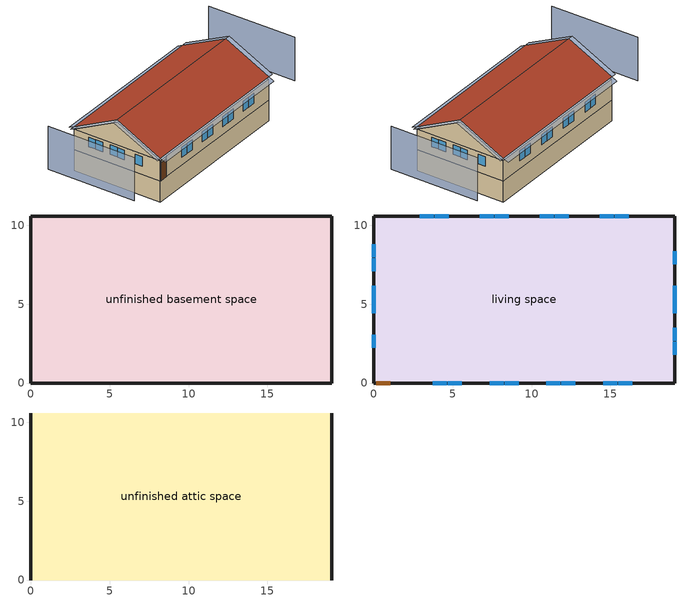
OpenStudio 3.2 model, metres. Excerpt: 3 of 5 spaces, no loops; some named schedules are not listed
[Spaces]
unfinished basement space
 floor foundation (FloorFndGrndUnfinB): 0,0 0,10.6 19.08,10.6 19.08,0 z-2.44
 wall foundation (WallFndGrndUnfinB): 0,10.6 0,0 19.08,0 19.08,10.6 0,10.6 z-2.44:0
living space
 floor to unfinished basement space (FloorUnfinBInsFin Reversed): 0,0 0,10.6 19.08,10.6 19.08,0 z0
 wall outside (WallExtInsFin): 0,10.6 0,0 0.13,0 1.05,0 19.08,0 19.08,10.6 0,10.6 z0:2.44
 window (WindowConstruction): 3.74,0 4.62,0 / 4.68,0 5.57,0 / 7.34,0 8.23,0 / 8.29,0 9.18,0 / 10.95,0 11.83,0 / 11.9,0 12.78,0 / 14.55,0 15.44,0 / 15.5,0 16.39,0 / 16.18,10.6 15.29,10.6 / 15.23,10.6 14.34,10.6 / 12.36,10.6 11.48,10.6 / 11.41,10.6 10.53,10.6 / 8.55,10.6 7.66,10.6 / 7.6,10.6 6.71,10.6 / 4.73,10.6 3.85,10.6 / 3.78,10.6 2.9,10.6 z0.95:2.13; 0,8.81 0,7.98 / 0,7.92 0,7.08 / 0,6.16 0,5.33 / 0,5.27 0,4.43 / 0,3.07 0,2.23 / 19.08,1.78 19.08,2.62 / 19.08,2.68 19.08,3.52 / 19.08,4.43 19.08,5.27 / 19.08,5.33 19.08,6.16 / 19.08,7.53 19.08,8.37 z1.02:2.13
 door (Door): 0.15,0 1.02,0 z0:2.13
unfinished attic space
 floor to living space (FloorFinInsUnfinAttic): 0,10.6 19.08,10.6 19.08,0 0,0 z2.44
 wall outside (WallExtUninsUnfin): 0,5.3,5.09 0,10.6,2.44 0,0,2.44; 19.08,5.3,5.09 19.08,0,2.44 19.08,10.6,2.44
 roof outside (RoofUnfinInsExt): 19.08,5.3,5.39 0,5.3,5.39 0,0,2.74 19.08,0,2.74; 0,5.3,5.39 19.08,5.3,5.39 19.08,10.6,2.74 0,10.6,2.74
shading: -4.57,10.6 -4.57,0 / 23.65,0 23.65,10.6 z0:5.09; 19.08,7.53 19.08,8.37 / 19.08,4.43 19.08,5.27 / 19.08,2.68 19.08,3.52 / 0,3.07 0,2.23 / 0,5.27 0,4.43 / 0,6.16 0,5.33 / 0,8.81 0,7.98 / 19.08,5.33 19.08,6.16 / 19.08,1.78 19.08,2.62 / 0,7.92 0,7.08 z1.02:2.13; 3.78,10.6 2.9,10.6 / 8.29,0 9.18,0 / 4.68,0 5.57,0 / 7.34,0 8.23,0 / 10.95,0 11.83,0 / 11.9,0 12.78,0 / 3.74,0 4.62,0 / 4.73,10.6 3.85,10.6 / 14.55,0 15.44,0 / 15.5,0 16.39,0 / 15.23,10.6 14.34,10.6 / 16.18,10.6 15.29,10.6 / 11.41,10.6 10.53,10.6 / 12.36,10.6 11.48,10.6 / 8.55,10.6 7.66,10.6 / 7.6,10.6 6.71,10.6 z0.95:2.13; 19.69,0,2.74 19.69,5.3,5.39 19.08,5.3,5.39 19.08,0,2.74; -0.61,5.3,5.39 -0.61,0,2.74 0,0,2.74 0,5.3,5.39; 0,-0.61,2.44 19.08,-0.61,2.44 19.08,0,2.74 0,0,2.74; -0.61,10.6,2.74 -0.61,5.3,5.39 0,5.3,5.39 0,10.6,2.74; 19.69,5.3,5.39 19.69,10.6,2.74 19.08,10.6,2.74 19.08,5.3,5.39; 19.08,11.21,2.44 0,11.21,2.44 0,10.6,2.74 19.08,10.6,2.74
[Building]
Building 1: North Axis {deg}=135; Standards Number of Stories=1; Standards Number of Above Ground Stories=1; Standards Building Type=singlefamilydetached; Standards Number of Living Units=1
[Site]
Burlington International Ap_VT_USA: Latitude {deg}=44.47; Longitude {deg}=-73.15; Time Zone {hr}=-5; Elevation {m}=101; Terrain=Suburbs
[ClimateZones]
Climate Zone Institution Name 1=Building America; Climate Zone Document Year 1=0; Climate Zone Value 1=Cold
[Site:WaterMainsTemperature]
Calculation Method=Correlation; Annual Average Outdoor Air Temperature {C}=7.86614; Maximum Difference In Monthly Average Outdoor Air Temperatures {deltaC}=28.2745
[Site:GroundTemperature:Deep]
7.86614, 7.86614, 7.86614, 7.86614, 7.86614, 7.86614, 7.86614, 7.86614, 7.86614, 7.86614, 7.86614, 7.86614
[Material] Roughness=Rough
Name | Thickness {m} | Conductivity {W/m-K} | Density {kg/m3} | Specific Heat {J/kg-K} | Thermal Absorptance | Solar Absorptance | Visible Absorptance
Drywall 0.5 in. | 0.0127 | 0.160291 | 801 | 837.4 | 0.9 | 0.5 | 0.1
FloorUATrussandIns | 0.0889 | 0.0589139 | 50.7834 | 1165.1 | 0.9 | 0.5 | 0.9
FloorUAAdditionalCeilingIns | 0.099314 | 0.0562575 | 16.02 | 1046.75
Asphalt Shingles, Medium | 0.009525 | 0.162714 | 1121.4 | 1465.45 | 0.91 | 0.85 | 0.85
RoofSheathing | 0.01905 | 0.115458 | 512.64 | 1214.23 | 0.82 | 0.3 | 0.3
RoofUARoofIns | 0.18415 | 8.02397 | 37.0049 | 1207.88 | 0.91 | 0.85 | 0.91
Vinyl, Light | 0.009525 | 0.089435 | 177.822 | 1046.75 | 0.9 | 0.3 | 0.3
WallSheathing | 0.0127 | 0.115458 | 512.64 | 1214.23 | 0.82 | 0.3 | 0.3
WallStudAndCavity | 0.0889 | 0.0744829 | 162.403 | 1178.92 | 0.9 | 0.3 | 0.9
WallStudAndCavity 1 | 0.0889 | 0.393744 | 83.0341 | 1211.67 | 0.9 | 0.3 | 0.9
WallStudAndCavity 2 | 0.0889 | 0.397942 | 83.0341 | 1211.67 | 0.82 | 0.3 | 0.3
res furniture material unfinished basement space | 0.1524 | 0.115458 | 640.8 | 1214.23 | 0.9 | 0.6 | 0.1
Concrete 8.0 in. | 0.2032 | 1.803125 | 2242.8 | 837.4 | 0.9
Concrete 4.0 in. | 0.1016 | 1.803125 | 2242.8 | 837.4 | 0.9
FloorIns | 0.23495 | 2.59817 | 67.691 | 1210.98 | 0.82 | 0.3 | 0.3
Wood Floor | 0.015875 | 0.115458 | 544.68 | 1214.23
Floor Covering | 0.0127 | 0.0433444 | 54.468 | 1339.84 | 0.9 | 0.9
DoorMaterial | 0.04445 | 0.0612267 | 512.64 | 1214.23 | 0.82 | 0.3 | 0.3
[Construction]
FloorFinInsUnfinAttic: Drywall 0.5 in., FloorUATrussandIns, FloorUAAdditionalCeilingIns
RoofUnfinInsExt: Asphalt Shingles, Medium, RoofSheathing, RoofUARoofIns
WallExtInsFin: Vinyl, Light, WallSheathing, WallStudAndCavity, Drywall 0.5 in.
WallExtUninsUnfin: Vinyl, Light, WallSheathing, WallStudAndCavity 1
WallIntFinUninsFin: WallStudAndCavity 2, Drywall 0.5 in.
res furniture construction unfinished basement space; res furniture construction living space: res furniture material unfinished basement space
WallFndGrndUnfinB: Concrete 8.0 in., Drywall 0.5 in.
FloorFndGrndUnfinB: Concrete 4.0 in.
FloorUnfinBInsFin Reversed: Floor Covering, Wood Floor, RoofSheathing, FloorIns
WindowConstruction: WindowMaterial
Door: DoorMaterial
[WindowMaterial:SimpleGlazingSystem]
WindowMaterial: U-Factor {W/m2-K}=2.78222; Solar Heat Gain Coefficient=0.56
[ThermalZone] Use Ideal Air Loads=No
living zone: Thermostat=living zone temperature setpoint
unfinished attic zone; unfinished basement zone: 
res ds res fur oil asys ret air zone; res ds res ac asys ret air zone: Volume {m3}=0.25
[Sizing:Zone] Zone Cooling Design Supply Air Temperature Input Method=SupplyAirTemperature; Zone Cooling Design Supply Air Temperature {C}=14; Zone Cooling Design Supply Air Temperature Difference {deltaC}=11.11; Zone Heating Design Supply Air Temperature Input Method=SupplyAirTemperature; Zone Heating Design Supply Air Temperature {C}=40; Zone Heating Design Supply Air Temperature Difference {deltaC}=11.11; Zone Cooling Design Supply Air Humidity Ratio {kg-H2O/kg-air}=0.0085; Zone Heating Design Supply Air Humidity Ratio {kg-H2O/kg-air}=0.008; Cooling Design Air Flow Method=DesignDay; Heating Design Air Flow Method=DesignDay; Account for Dedicated Outdoor Air System=No; Dedicated Outdoor Air System Control Strategy=NeutralSupplyAir; Dedicated Outdoor Air Low Setpoint Temperature for Design {C}=autosize; Dedicated Outdoor Air High Setpoint Temperature for Design {C}=autosize
unfinished attic zone; res ds res fur oil asys ret air zone; res ds res ac asys ret air zone
[Space]
Name | Space Type | Thermal Zone | Building Unit
living space | Space Type 1 | living zone | unit 1
unfinished attic space | Space Type 2 | unfinished attic zone
unfinished basement space | Space Type 3 | unfinished basement zone
res ds res fur oil asys ret air space |  | res ds res fur oil asys ret air zone
res ds res ac asys ret air space |  | res ds res ac asys ret air zone
[SpaceType]
Name | Standards Space Type
Space Type 1 | living
Space Type 2 | unfinished attic
Space Type 3 | unfinished basement
[BuildingUnit]
unit 1: Building Unit Type=Residential
[External:File]
schedules.csv: File=schedules.csv
[People:Definition]
res occupants|living space: Number of People Calculation Method=People; Number of People {people}=2; Fraction Radiant=0.319734; Sensible Heat Fraction=0.573; Carbon Dioxide Generation Rate {m3/s-W}=0; Enable ASHRAE 55 Comfort Warnings=No; Mean Radiant Temperature Calculation Type=ZoneAveraged
[People]
res occupants|living space: People Definition=res occupants|living space; Space or SpaceType=living space; Number of People Schedule=occupants; Activity Level Schedule=res occupants activity schedule; Multiplier=1
[InternalMass:Definition] Design Level Calculation Method=SurfaceArea
Name | Construction | Surface Area {m2}
living space Partition | WallIntFinUninsFin | 202.157
res furniture mass unfinished basement space | res furniture construction unfinished basement space | 80.8628
res furniture mass living space | res furniture construction living space | 80.8628
[InternalMass] Multiplier=1
Name | Internal Mass Definition | Space or SpaceType
living space Partition | living space Partition | living space
res furniture mass unfinished basement space | res furniture mass unfinished basement space | unfinished basement space
res furniture mass living space | res furniture mass living space | living space
[Foundation:Kiva]
Foundation Kiva 1: Wall Height Above Grade {m}=0.2032; Wall Depth Below Slab {m}=0.2032
[Foundation:Kiva:Settings]
Soil Conductivity {W/m-K}=1.731; Soil Density {kg/m3}=1842.3; Soil Specific Heat {J/kg-K}=418.7; Ground Solar Absorptivity=0.9; Ground Thermal Absorptivity=0.9; Ground Surface Roughness {m}=0.03; Far-Field Width {m}=40; Deep-Ground Boundary Condition=ZeroFlux; Deep-Ground Depth {m}=40; Minimum Cell Dimension {m}=0.02; Maximum Cell Growth Coefficient=1.5; Simulation Timestep=Hourly
[SurfaceProperty:ExposedFoundationPerimeter]
Surface 12: Exposed Perimeter Calculation Method=TotalExposedPerimeter; Total Exposed Perimeter {m}=59.3466
[WaterUse:Equipment:Definition]
Name | Peak Flow Rate {m3/s} | Target Temperature Schedule
res shower | 7.59543e-05 | fixtures temperature schedule
res sink | 7.36886e-05 | fixtures temperature schedule
res bath | 0.000250726 | fixtures temperature schedule
res shower dist; res sink dist; res bath dist | 0 | fixtures temperature schedule
res cw | 7.90179e-06 | res cw temperature schedule
res dw | 5.32946e-06 | res dw temperature schedule
[WaterUse:Equipment] Space=living space
Name | Water Use Equipment Definition | Flow Rate Fraction Schedule
res shower | res shower | showers
res sink | res sink | sinks
res bath | res bath | baths
res shower dist | res shower dist | showers
res sink dist | res sink dist | sinks
res bath dist | res bath dist | baths
res cw | res cw | clothes_washer
res dw | res dw | dishwasher
[OtherEquipment:Definition] Design Level Calculation Method=EquipmentLevel
Name | Design Level {W} | Fraction Latent | Fraction Radiant | Fraction Lost
res shower | 2184.07 | 0.487118 | 0 | 0
res sink | 739.836 | 0.311976 | 0 | 0
res bath | 3697.39 | 0 | 0 | 0
res hot water distribution | 1965.08 | 0 | 0 | 0
res ds res fur oil asys SupSLkToLvEq; res ds res fur oil asys SupLatLkToLvEq; res ds res fur oil asys SupDCnToLvEq; res ds res fur oil asys SupDCnToAhEq; res ds res fur oil asys RetDCnToPlEq; res ds res fur oil asys RetDCnToAhEquip; res ds res fur oil asys SupSLkToAhEq; res ds res fur oil asys SupLatLkToAhEq; res ds res fur oil asys RetSLkEq; res ds res fur oil asys RetLatLkEq; res ds res ac asys SupSLkToLvEq; res ds res ac asys SupLatLkToLvEq; res ds res ac asys SupDCnToLvEq; res ds res ac asys SupDCnToAhEq; res ds res ac asys RetDCnToPlEq; res ds res ac asys RetDCnToAhEquip; res ds res ac asys SupSLkToAhEq; res ds res ac asys SupLatLkToAhEq; res ds res ac asys RetSLkEq; res ds res ac asys RetLatLkEq | 0
[OtherEquipment]
Name | Other Equipment Definition | Space or SpaceType | Schedule | Fuel Type
res shower | res shower | living space | showers
res sink | res sink | living space | sinks
res bath | res bath | living space | baths
res hot water distribution | res hot water distribution | living space | showers
res ds res fur oil asys SupSLkToLvEq | res ds res fur oil asys SupSLkToLvEq | living space | Always On Discrete | None
res ds res fur oil asys SupLatLkToLvEq | res ds res fur oil asys SupLatLkToLvEq | living space | Always On Discrete | None
res ds res fur oil asys SupDCnToLvEq | res ds res fur oil asys SupDCnToLvEq | living space | Always On Discrete | None
res ds res fur oil asys SupDCnToAhEq | res ds res fur oil asys SupDCnToAhEq | unfinished basement space | Always On Discrete | None
res ds res fur oil asys RetDCnToPlEq | res ds res fur oil asys RetDCnToPlEq | res ds res fur oil asys ret air space | Always On Discrete | None
res ds res fur oil asys RetDCnToAhEquip | res ds res fur oil asys RetDCnToAhEquip | unfinished basement space | Always On Discrete | None
res ds res fur oil asys SupSLkToAhEq | res ds res fur oil asys SupSLkToAhEq | unfinished basement space | Always On Discrete | None
res ds res fur oil asys SupLatLkToAhEq | res ds res fur oil asys SupLatLkToAhEq | unfinished basement space | Always On Discrete | None
res ds res fur oil asys RetSLkEq | res ds res fur oil asys RetSLkEq | res ds res fur oil asys ret air space | Always On Discrete | None
res ds res fur oil asys RetLatLkEq | res ds res fur oil asys RetLatLkEq | res ds res fur oil asys ret air space | Always On Discrete | None
res ds res ac asys SupSLkToLvEq | res ds res ac asys SupSLkToLvEq | living space | Always On Discrete | None
res ds res ac asys SupLatLkToLvEq | res ds res ac asys SupLatLkToLvEq | living space | Always On Discrete | None
res ds res ac asys SupDCnToLvEq | res ds res ac asys SupDCnToLvEq | living space | Always On Discrete | None
res ds res ac asys SupDCnToAhEq | res ds res ac asys SupDCnToAhEq | unfinished basement space | Always On Discrete | None
res ds res ac asys RetDCnToPlEq | res ds res ac asys RetDCnToPlEq | res ds res ac asys ret air space | Always On Discrete | None
res ds res ac asys RetDCnToAhEquip | res ds res ac asys RetDCnToAhEquip | unfinished basement space | Always On Discrete | None
res ds res ac asys SupSLkToAhEq | res ds res ac asys SupSLkToAhEq | unfinished basement space | Always On Discrete | None
res ds res ac asys SupLatLkToAhEq | res ds res ac asys SupLatLkToAhEq | unfinished basement space | Always On Discrete | None
res ds res ac asys RetSLkEq | res ds res ac asys RetSLkEq | res ds res ac asys ret air space | Always On Discrete | None
res ds res ac asys RetLatLkEq | res ds res ac asys RetLatLkEq | res ds res ac asys ret air space | Always On Discrete | None
[EnergyManagementSystem:Sensor]
Name | Output Variable or Output Meter Index Key | Output Variable or Output Meter
res_shower_vol | res shower | Water Use Equipment Hot Water Volume
res_shower_mixsp | fixtures temperature schedule | Schedule Value
res_nv_pb_s |  | Site Outdoor Air Barometric Pressure
res_af_vw_s |  | Site Wind Speed
res_nv_wt_s |  | Site Outdoor Air Humidity Ratio
res_nv_1_nva_s | res nv_1 avail schedule | Schedule Value
res_nv_1_sp_s | res nv_1 temp schedule | Schedule Value
res_ds_res_fur_oil_asys_ah_mfr_s | Node 25 | System Node Mass Flow Rate
res_ds_res_fur_oil_asys_ah_vfr_s | Node 25 | System Node Current Density Volume Flow Rate
res_ds_res_fur_oil_asys_ah_tt_s | Node 25 | System Node Temperature
res_ds_res_fur_oil_asys_ra_t_s | Node 28 | System Node Temperature
res_ds_res_fur_oil_asys_ah_wt_s | Node 25 | System Node Humidity Ratio
res_ds_res_fur_oil_asys_ra_w_s | Node 28 | System Node Humidity Ratio
res_ds_res_ac_asys_ah_mfr_s | Node 18 | System Node Mass Flow Rate
res_ds_res_ac_asys_ah_vfr_s | Node 18 | System Node Current Density Volume Flow Rate
res_ds_res_ac_asys_ah_tt_s | Node 18 | System Node Temperature
res_ds_res_ac_asys_ra_t_s | Node 21 | System Node Temperature
res_ds_res_ac_asys_ah_wt_s | Node 18 | System Node Humidity Ratio
res_ds_res_ac_asys_ra_w_s | Node 21 | System Node Humidity Ratio
res_infil_1_range_sch_s | res mv_1 range exhaust schedule | Schedule Value
res_infil_1_bath_sch_s | res mv_1 bath exhaust schedule | Schedule Value
res_infil_1_dryer_sch_s | clothes_dryer_exhaust | Schedule Value
res_infil_1_wh_sch_s | Always On Discrete | Schedule Value
[EnergyManagementSystem:Program]
res_shower_sag: If res_shower_vol > 0; Set ShowerTime=SystemTimeStep; Else; Set ShowerTime=0; EndIf; If (res_shower_vol > 0) && (res_shower_mixsp > res_shower_tout); Set ShowerSag=SystemTimeStep; Set ShowerE=res_shower_vol*4141170*(res_shower_mixsp-res_shower_tout); Else; Set ShowerSag=0; Set ShowerE=0; EndIf
res_nv_1_program: Set Tdiff = res_af_1_tin_s-res_af_1_tt_s; Set dT = (@Abs Tdiff); Set pt = (@RhFnTdbWPb res_af_1_tt_s res_nv_wt_s res_nv_pb_s); Set NVA = 10314.989944339683; Set Cs = 8.963020389461627e-05; Set Cw = 6.158219665777789e-05; Set MNV = 2.738553697075198; Set MHR = 0.0115; Set MRH = 0.7; Set temp1 = (res_nv_1_nva_s*NVA); Set SGNV = temp1*((((Cs*dT)+(Cw*(res_af_vw_s^2)))^0.5)/1000); If (res_nv_wt_s<MHR) && (pt<MRH) && (res_af_1_tin_s>res_nv_1_sp_s); Set temp2 = (res_af_1_tin_s-res_nv_1_sp_s); Set NVadj1 = temp2/(res_af_1_tin_s-res_af_1_tt_s); Set NVadj2 = (@Min NVadj1 1); Set NVadj3 = (@Max NVadj2 0); Set NVadj = SGNV*NVadj3; Set res_nv_1_flow_act = (@Min NVadj MNV); Else; Set res_nv_1_flow_act = 0; EndIf
res_ds_res_fur_oil_asys_program: Set res_ds_res_fur_oil_asys_AhMfr = res_ds_res_fur_oil_asys_ah_mfr_s; Set res_ds_res_fur_oil_asys_FanRtf = res_ds_res_fur_oil_asys_fan_rtf_s; Set res_ds_res_fur_oil_asys_AhVfr = res_ds_res_fur_oil_asys_ah_vfr_s; Set res_ds_res_fur_oil_asys_AhTt = res_ds_res_fur_oil_asys_ah_tt_s; Set res_ds_res_fur_oil_asys_AhWt = res_ds_res_fur_oil_asys_ah_wt_s; Set res_ds_res_fur_oil_asys_RaT = res_ds_res_fur_oil_asys_ra_t_s; Set res_ds_res_fur_oil_asys_RaW = res_ds_res_fur_oil_asys_ra_w_s; Set res_ds_res_fur_oil_asys_AhT = res_ds_res_fur_oil_asys_ah_t_s; Set res_ds_res_fur_oil_asys_AhW = res_ds_res_fur_oil_asys_ah_w_s; Run res_ds_res_fur_oil_asys_lk_subrout; Set res_ds_res_fur_oil_asys_SupSLkToLvEq_act = res_ds_res_fur_oil_asys_SupSLkToLv; Set res_ds_res_fur_oil_asys_SupLatLkToLvEq_act = res_ds_res_fur_oil_asys_SupLatLkToLv; Set res_ds_res_fur_oil_asys_SupDCnToLvEq_act = res_ds_res_fur_oil_asys_SupDCnToLv; Set res_ds_res_fur_oil_asys_SupDCnToAhEq_act = res_ds_res_fur_oil_asys_SupDCnToAh; Set res_ds_res_fur_oil_asys_SupSLkToAhEq_act = res_ds_res_fur_oil_asys_SupSLkToAh; Set res_ds_res_fur_oil_asys_SupLatLkToAhEq_act = res_ds_res_fur_oil_asys_SupLatLkToAh; Set res_ds_res_fur_oil_asys_RetSLkEq_act = res_ds_res_fur_oil_asys_RetSLk; Set res_ds_res_fur_oil_asys_RetLatLkEq_act = res_ds_res_fur_oil_asys_RetLatLk; Set res_ds_res_fur_oil_asys_RetDCnToPlEq_act = res_ds_res_fur_oil_asys_RetDCnToPl; Set res_ds_res_fur_oil_asys_RetDCnToAhEquip_act = res_ds_res_fur_oil_asys_RetDCnToAh; Set res_ds_res_fur_oil_asys_AhToLivMix_act = res_ds_res_fur_oil_asys_AhToLiv; Set res_ds_res_fur_oil_asys_LivToAhMix_act = res_ds_res_fur_oil_asys_LivToAh
res_ds_res_ac_asys_program: Set res_ds_res_ac_asys_AhMfr = res_ds_res_ac_asys_ah_mfr_s; Set res_ds_res_ac_asys_FanRtf = res_ds_res_ac_asys_fan_rtf_s; Set res_ds_res_ac_asys_AhVfr = res_ds_res_ac_asys_ah_vfr_s; Set res_ds_res_ac_asys_AhTt = res_ds_res_ac_asys_ah_tt_s; Set res_ds_res_ac_asys_AhWt = res_ds_res_ac_asys_ah_wt_s; Set res_ds_res_ac_asys_RaT = res_ds_res_ac_asys_ra_t_s; Set res_ds_res_ac_asys_RaW = res_ds_res_ac_asys_ra_w_s; Set res_ds_res_ac_asys_AhT = res_ds_res_ac_asys_ah_t_s; Set res_ds_res_ac_asys_AhW = res_ds_res_ac_asys_ah_w_s; Run res_ds_res_ac_asys_lk_subrout; Set res_ds_res_ac_asys_SupSLkToLvEq_act = res_ds_res_ac_asys_SupSLkToLv; Set res_ds_res_ac_asys_SupLatLkToLvEq_act = res_ds_res_ac_asys_SupLatLkToLv; Set res_ds_res_ac_asys_SupDCnToLvEq_act = res_ds_res_ac_asys_SupDCnToLv; Set res_ds_res_ac_asys_SupDCnToAhEq_act = res_ds_res_ac_asys_SupDCnToAh; Set res_ds_res_ac_asys_SupSLkToAhEq_act = res_ds_res_ac_asys_SupSLkToAh; Set res_ds_res_ac_asys_SupLatLkToAhEq_act = res_ds_res_ac_asys_SupLatLkToAh; Set res_ds_res_ac_asys_RetSLkEq_act = res_ds_res_ac_asys_RetSLk; Set res_ds_res_ac_asys_RetLatLkEq_act = res_ds_res_ac_asys_RetLatLk; Set res_ds_res_ac_asys_RetDCnToPlEq_act = res_ds_res_ac_asys_RetDCnToPl; Set res_ds_res_ac_asys_RetDCnToAhEquip_act = res_ds_res_ac_asys_RetDCnToAh; Set res_ds_res_ac_asys_AhToLivMix_act = res_ds_res_ac_asys_AhToLiv; Set res_ds_res_ac_asys_LivToAhMix_act = res_ds_res_ac_asys_LivToAh
res_infil_1_program: Set p_m = 0.14; Set p_s = 0.22; Set s_m = 270; Set s_s = 370; Set z_m = 9.99744; Set z_s = 2.4384; Set f_t = (((s_m/z_m)^p_m)*((z_s/s_s)^p_s)); Set Tdiff = res_af_1_tin_s-res_af_1_tt_s; Set dT = @Abs Tdiff; Set c = 0.2121; Set Cs = 0.0782; Set Cw = 0.1505; Set n = 0.65; Set sft = (f_t*0.7000000000000001); Set temp1 = ((c*Cw)*((sft*res_af_vw_s)^(2*n)))^2; Set Qn = (((c*Cs*(dT^n))^2)+temp1)^0.5; Set Tdiff = res_af_1_tin_s-res_af_1_tt_s; Set QWHV = res_infil_1_wh_sch_s*0.0; Set Qrange = res_infil_1_range_sch_s*0.0472; Set Qdryer = res_infil_1_dryer_sch_s*0.0472; Set Qbath = res_infil_1_bath_sch_s*0.0472; Set QductsOut = 0; Set QductsIn = 0; Set QductsOut = QductsOut+res_ds_res_fur_oil_asys_lk_ret_fan_equiv; Set QductsIn = QductsIn+res_ds_res_fur_oil_asys_lk_sup_fan_equiv; Set QductsOut = QductsOut+res_ds_res_ac_asys_lk_ret_fan_equiv; Set QductsIn = QductsIn+res_ds_res_ac_asys_lk_sup_fan_equiv; Set Qout = Qrange+Qbath+Qdryer+QductsOut; Set Qin = QWHV+QductsIn; Set faneff_wh = 1; Set res_infil_1_house_fan_act = (QWHV*300)/faneff_wh*0; Set faneff_sp = 0.4719474432000001; Set res_infil_1_range_fan_act = (Qrange*300)/faneff_sp; Set res_infil_1_bath_fan_act = (Qbath*300)/faneff_sp; Set Qfan = (@Max Qout Qin); If Qfan > 0; Set Qavg = ((Qout + Qin) / 2.0); If ((@Abs (Qout - Qavg)) / Qavg) <= 0.1; Set phi = 1; Else; Set phi = (Qn / (Qn + Qfan)); EndIf; Set Qinf_adj = phi * Qn; Else; Set Qinf_adj = Qn; EndIf; Set res_infil_1_flow_act = Qfan + Qinf_adj
[EnergyManagementSystem:ProgramCallingManager]
res shower sag: EndOfSystemTimestepAfterHVACReporting; res_shower_sag
res af_1 program calling manager: BeginTimestepBeforePredictor; res_infil_1_program; res_nv_1_program
res ds res fur oil asys program calling manager: EndOfSystemTimestepAfterHVACReporting; res_ds_res_fur_oil_asys_program
res ds res ac asys program calling manager: EndOfSystemTimestepAfterHVACReporting; res_ds_res_ac_asys_program
[EnergyManagementSystem:OutputVariable] Type of Data in Variable=Summed; Update Frequency=SystemTimestep; EMS Program or Subroutine=res_shower_sag
Name | EMS Variable | Units
Unmet Shower Energy|unit 1 | ShowerE | J
Unmet Shower Time|unit 1 | ShowerSag | hr
Shower Draw Time|unit 1 | ShowerTime | hr
[ThermostatSetpoint:DualSetpoint]
living zone temperature setpoint: Heating Setpoint Temperature Schedule=res heating setpoint; Cooling Setpoint Temperature Schedule=res cooling setpoint
[ElectricEquipment:Definition] Design Level Calculation Method=EquipmentLevel
Name | Design Level {W} | Fraction Latent | Fraction Radiant | Fraction Lost
res ceil fan | 0 | 0 | 0.558 | 0
res refrig | 59.9898 | 0 | 0 | 0
res cw | 473.748 | 0 | 0.48 | 0.2
res cd electric | 8006.12 | 0.05 | 0.09 | 0.8
res dw | 397.392 | 0.15 | 0.36 | 0.25
res range electric | 506.082 | 0.3 | 0.24 | 0.3
res misc plug loads|living space | 997.202 | 0.021 | 0.558 | 0.049
res extra refrig | 71.6774 | 0 | 0 | 0
res freezer | 47.9573 | 0 | 0 | 0
res infil_1 house fan; res infil_1 range fan; res infil_1 bath fan | 0 | 0 | 0 | 1
[ElectricEquipment]
Name | Electric Equipment Definition | Space or SpaceType | Schedule
res ceil fan | res ceil fan | living space | ceiling_fan
res refrig | res refrig | living space | res refrig schedule
res cw | res cw | living space | clothes_washer_power
res cd electric | res cd electric | living space | clothes_dryer
res dw | res dw | living space | dishwasher_power
res range electric | res range electric | living space | cooking_range
res misc plug loads|living space | res misc plug loads|living space | living space | plug_loads
res extra refrig | res extra refrig | unfinished basement space | res extra refrig schedule
res freezer | res freezer | unfinished basement space | res freezer schedule
res infil_1 house fan | res infil_1 house fan | living space | Always On Discrete
res infil_1 range fan | res infil_1 range fan | living space | Always On Discrete
res infil_1 bath fan | res infil_1 bath fan | living space | Always On Discrete
[Lights:Definition]
res lighting interior living space: Design Level Calculation Method=LightingLevel; Lighting Level {W}=304.926; Fraction Radiant=0.6; Fraction Visible=0.2; Return Air Fraction=0
[Lights]
res lighting interior living space: Lights Definition=res lighting interior living space; Space or SpaceType=living space; Schedule=lighting_interior; Fraction Replaceable=1
[Exterior:Lights:Definition]
res lighting exterior: Design Level {W}=8.50915
[Exterior:Lights]
res lighting exterior: Exterior Lights Definition=res lighting exterior; Schedule=lighting_exterior
[SpaceInfiltration:DesignFlowRate] Schedule=Always On Discrete
Name | Space or SpaceType | Design Flow Rate Calculation Method | Air Changes per Hour {1/hr} | Constant Term Coefficient | Temperature Term Coefficient | Velocity Term Coefficient | Velocity Squared Term Coefficient | Design Flow Rate {m3/s}
res infil|unfinished basement space | unfinished basement space | AirChanges/Hour | 0.1 | 1 | 0 | 0 | 0
res nv_1 flow; res infil_1 flow | living space | Flow/Space |  |  |  |  |  | 0
[SpaceInfiltration:EffectiveLeakageArea]
res infil|unfinished attic space: Space or SpaceType=unfinished attic space; Schedule=Always On Discrete; Effective Air Leakage Area {cm2}=6731.83; Stack Coefficient=0.000205303; Wind Coefficient=3.63437e-05
[EnergyManagementSystem:Actuator]
Name | Actuated Component | Actuated Component Type | Actuated Component Control Type
res_nv_1_flow_act | res nv_1 flow | Zone Infiltration | Air Exchange Flow Rate
res_ds_res_fur_oil_asys_SupSLkToLvEq_act | res ds res fur oil asys SupSLkToLvEq | OtherEquipment | Power Level
res_ds_res_fur_oil_asys_SupLatLkToLvEq_act | res ds res fur oil asys SupLatLkToLvEq | OtherEquipment | Power Level
res_ds_res_fur_oil_asys_SupDCnToLvEq_act | res ds res fur oil asys SupDCnToLvEq | OtherEquipment | Power Level
res_ds_res_fur_oil_asys_SupDCnToAhEq_act | res ds res fur oil asys SupDCnToAhEq | OtherEquipment | Power Level
res_ds_res_fur_oil_asys_RetDCnToPlEq_act | res ds res fur oil asys RetDCnToPlEq | OtherEquipment | Power Level
res_ds_res_fur_oil_asys_RetDCnToAhEquip_act | res ds res fur oil asys RetDCnToAhEquip | OtherEquipment | Power Level
res_ds_res_fur_oil_asys_SupSLkToAhEq_act | res ds res fur oil asys SupSLkToAhEq | OtherEquipment | Power Level
res_ds_res_fur_oil_asys_SupLatLkToAhEq_act | res ds res fur oil asys SupLatLkToAhEq | OtherEquipment | Power Level
res_ds_res_fur_oil_asys_RetSLkEq_act | res ds res fur oil asys RetSLkEq | OtherEquipment | Power Level
res_ds_res_fur_oil_asys_RetLatLkEq_act | res ds res fur oil asys RetLatLkEq | OtherEquipment | Power Level
res_ds_res_fur_oil_asys_AhToLivMix_act | res ds res fur oil asys AhToLivMix | ZoneMixing | Air Exchange Flow Rate
res_ds_res_fur_oil_asys_LivToAhMix_act | res ds res fur oil asys LivToAhMix | ZoneMixing | Air Exchange Flow Rate
res_ds_res_ac_asys_SupSLkToLvEq_act | res ds res ac asys SupSLkToLvEq | OtherEquipment | Power Level
res_ds_res_ac_asys_SupLatLkToLvEq_act | res ds res ac asys SupLatLkToLvEq | OtherEquipment | Power Level
res_ds_res_ac_asys_SupDCnToLvEq_act | res ds res ac asys SupDCnToLvEq | OtherEquipment | Power Level
res_ds_res_ac_asys_SupDCnToAhEq_act | res ds res ac asys SupDCnToAhEq | OtherEquipment | Power Level
res_ds_res_ac_asys_RetDCnToPlEq_act | res ds res ac asys RetDCnToPlEq | OtherEquipment | Power Level
res_ds_res_ac_asys_RetDCnToAhEquip_act | res ds res ac asys RetDCnToAhEquip | OtherEquipment | Power Level
res_ds_res_ac_asys_SupSLkToAhEq_act | res ds res ac asys SupSLkToAhEq | OtherEquipment | Power Level
res_ds_res_ac_asys_SupLatLkToAhEq_act | res ds res ac asys SupLatLkToAhEq | OtherEquipment | Power Level
res_ds_res_ac_asys_RetSLkEq_act | res ds res ac asys RetSLkEq | OtherEquipment | Power Level
res_ds_res_ac_asys_RetLatLkEq_act | res ds res ac asys RetLatLkEq | OtherEquipment | Power Level
res_ds_res_ac_asys_AhToLivMix_act | res ds res ac asys AhToLivMix | ZoneMixing | Air Exchange Flow Rate
res_ds_res_ac_asys_LivToAhMix_act | res ds res ac asys LivToAhMix | ZoneMixing | Air Exchange Flow Rate
res_infil_1_house_fan_act | res infil_1 house fan | ElectricEquipment | Electricity Rate
res_infil_1_range_fan_act | res infil_1 range fan | ElectricEquipment | Electricity Rate
res_infil_1_bath_fan_act | res infil_1 bath fan | ElectricEquipment | Electricity Rate
res_infil_1_flow_act | res infil_1 flow | Zone Infiltration | Air Exchange Flow Rate
[AirLoopHVAC:ReturnPlenum]
Name | ThermalZone
res fur oil asys return plenum | res ds res fur oil asys ret air zone
res ac asys return plenum | res ds res ac asys ret air zone
[ZoneMixing] Schedule=Always On Continuous; Design Flow Rate Calculation Method=Flow/Zone; Design Flow Rate {m3/s}=0
Name | Zone | Source Zone
res ds res fur oil asys AhToLivMix; res ds res ac asys AhToLivMix | living zone | unfinished basement zone
res ds res fur oil asys LivToAhMix; res ds res ac asys LivToAhMix | unfinished basement zone | living zone
[EnergyManagementSystem:Subroutine]
res_ds_res_fur_oil_asys_lk_subrout: Set f_sup = 0.13326673326673327; Set f_ret = 0.06673326673326675; Set f_OA = 0.0; Set oafrate = f_OA * res_ds_res_fur_oil_asys_AhVfr; Set suplkfrate = f_sup * res_ds_res_fur_oil_asys_AhVfr; Set retlkfrate = f_ret * res_ds_res_fur_oil_asys_AhVfr; Set res_ds_res_fur_oil_asys_AhToLiv = (@Abs (suplkfrate-retlkfrate-oafrate)); Set res_ds_res_fur_oil_asys_LivToAh = 0; Set res_ds_res_fur_oil_asys_lk_sup_fan_equiv = 0; Set res_ds_res_fur_oil_asys_lk_ret_fan_equiv = oafrate; If res_ds_res_fur_oil_asys_AhMfr>0; Set h_SA=(@HFnTdbW res_ds_res_fur_oil_asys_AhTt res_ds_res_fur_oil_asys_AhWt); Set h_AHZ=(@HFnTdbW res_ds_res_fur_oil_asys_AhT res_ds_res_fur_oil_asys_AhW); Set h_RA=(@HFnTdbW res_ds_res_fur_oil_asys_RaT res_ds_res_fur_oil_asys_RaW); Set h_fg=(@HfgAirFnWTdb res_ds_res_fur_oil_asys_AhWt res_ds_res_fur_oil_asys_AhTt); Set SALkQtot=f_sup*res_ds_res_fur_oil_asys_AhMfr*(h_RA-h_SA); Set temp1=h_fg*(res_ds_res_fur_oil_asys_RaW-res_ds_res_fur_oil_asys_AhWt); Set res_ds_res_fur_oil_asys_SupLatLkToLv = f_sup*res_ds_res_fur_oil_asys_AhMfr*temp1; Set res_ds_res_fur_oil_asys_SupSLkToLv = SALkQtot-res_ds_res_fur_oil_asys_SupLatLkToLv; Set eTm=(res_ds_res_fur_oil_asys_FanRtf/(res_ds_res_fur_oil_asys_AhMfr*1006.0))*182.304; Set eTm=0-eTm; Set temp4=res_ds_res_fur_oil_asys_AhT; Set tsup=temp4+((res_ds_res_fur_oil_asys_AhTt-res_ds_res_fur_oil_asys_AhT)*(@Exp eTm)); Set temp5=tsup-res_ds_res_fur_oil_asys_AhTt; Set res_ds_res_fur_oil_asys_SupDCnToLv = res_ds_res_fur_oil_asys_AhMfr*1006.0*temp5; Set res_ds_res_fur_oil_asys_SupDCnToAh = 0-res_ds_res_fur_oil_asys_SupDCnToLv; Set eTm=(res_ds_res_fur_oil_asys_FanRtf/(res_ds_res_fur_oil_asys_AhMfr*1006.0))*33.76; Set eTm=0-eTm; Set temp6=res_ds_res_fur_oil_asys_AhT; Set tret=temp6+((res_ds_res_fur_oil_asys_RaT-res_ds_res_fur_oil_asys_AhT)*(@Exp eTm)); Set temp7=tret-res_ds_res_fur_oil_asys_RaT; Set res_ds_res_fur_oil_asys_RetDCnToPl=res_ds_res_fur_oil_asys_AhMfr*1006.0*temp7; Set res_ds_res_fur_oil_asys_RetDCnToAh=0-res_ds_res_fur_oil_asys_RetDCnToPl; Set res_ds_res_fur_oil_asys_RetLatLk=0; Set temp2=(res_ds_res_fur_oil_asys_AhT-res_ds_res_fur_oil_asys_RaT); Set res_ds_res_fur_oil_asys_RetSLk=f_ret*res_ds_res_fur_oil_asys_AhMfr*1006.0*temp2; Set QtLkToAHZn=f_sup*res_ds_res_fur_oil_asys_AhMfr*(h_SA-h_AHZ); Set temp3=(res_ds_res_fur_oil_asys_AhWt-res_ds_res_fur_oil_asys_AhW); Set res_ds_res_fur_oil_asys_SupLatLkToAh=f_sup*res_ds_res_fur_oil_asys_AhMfr*h_fg; Set res_ds_res_fur_oil_asys_SupLatLkToAh=res_ds_res_fur_oil_asys_SupLatLkToAh*temp3; Set res_ds_res_fur_oil_asys_SupSLkToAh=QtLkToAHZn-res_ds_res_fur_oil_asys_SupLatLkToAh; Else; Set res_ds_res_fur_oil_asys_SupLatLkToLv=0; Set res_ds_res_fur_oil_asys_SupSLkToLv=0; Set res_ds_res_fur_oil_asys_SupDCnToLv=0; Set res_ds_res_fur_oil_asys_SupDCnToAh=0; Set res_ds_res_fur_oil_asys_RetDCnToPl=0; Set res_ds_res_fur_oil_asys_RetDCnToAh=0; Set res_ds_res_fur_oil_asys_RetLatLk=0; Set res_ds_res_fur_oil_asys_RetSLk=0; Set res_ds_res_fur_oil_asys_SupLatLkToAh=0; Set res_ds_res_fur_oil_asys_SupSLkToAh=0; EndIf
res_ds_res_ac_asys_lk_subrout: Set f_sup = 0.13326673326673327; Set f_ret = 0.06673326673326675; Set f_OA = 0.0; Set oafrate = f_OA * res_ds_res_ac_asys_AhVfr; Set suplkfrate = f_sup * res_ds_res_ac_asys_AhVfr; Set retlkfrate = f_ret * res_ds_res_ac_asys_AhVfr; Set res_ds_res_ac_asys_AhToLiv = (@Abs (suplkfrate-retlkfrate-oafrate)); Set res_ds_res_ac_asys_LivToAh = 0; Set res_ds_res_ac_asys_lk_sup_fan_equiv = 0; Set res_ds_res_ac_asys_lk_ret_fan_equiv = oafrate; If res_ds_res_ac_asys_AhMfr>0; Set h_SA=(@HFnTdbW res_ds_res_ac_asys_AhTt res_ds_res_ac_asys_AhWt); Set h_AHZ=(@HFnTdbW res_ds_res_ac_asys_AhT res_ds_res_ac_asys_AhW); Set h_RA=(@HFnTdbW res_ds_res_ac_asys_RaT res_ds_res_ac_asys_RaW); Set h_fg=(@HfgAirFnWTdb res_ds_res_ac_asys_AhWt res_ds_res_ac_asys_AhTt); Set SALkQtot=f_sup*res_ds_res_ac_asys_AhMfr*(h_RA-h_SA); Set temp1=h_fg*(res_ds_res_ac_asys_RaW-res_ds_res_ac_asys_AhWt); Set res_ds_res_ac_asys_SupLatLkToLv = f_sup*res_ds_res_ac_asys_AhMfr*temp1; Set res_ds_res_ac_asys_SupSLkToLv = SALkQtot-res_ds_res_ac_asys_SupLatLkToLv; Set eTm=(res_ds_res_ac_asys_FanRtf/(res_ds_res_ac_asys_AhMfr*1006.0))*182.304; Set eTm=0-eTm; Set temp4=res_ds_res_ac_asys_AhT; Set tsup=temp4+((res_ds_res_ac_asys_AhTt-res_ds_res_ac_asys_AhT)*(@Exp eTm)); Set temp5=tsup-res_ds_res_ac_asys_AhTt; Set res_ds_res_ac_asys_SupDCnToLv = res_ds_res_ac_asys_AhMfr*1006.0*temp5; Set res_ds_res_ac_asys_SupDCnToAh = 0-res_ds_res_ac_asys_SupDCnToLv; Set eTm=(res_ds_res_ac_asys_FanRtf/(res_ds_res_ac_asys_AhMfr*1006.0))*33.76; Set eTm=0-eTm; Set temp6=res_ds_res_ac_asys_AhT; Set tret=temp6+((res_ds_res_ac_asys_RaT-res_ds_res_ac_asys_AhT)*(@Exp eTm)); Set temp7=tret-res_ds_res_ac_asys_RaT; Set res_ds_res_ac_asys_RetDCnToPl=res_ds_res_ac_asys_AhMfr*1006.0*temp7; Set res_ds_res_ac_asys_RetDCnToAh=0-res_ds_res_ac_asys_RetDCnToPl; Set res_ds_res_ac_asys_RetLatLk=0; Set temp2=(res_ds_res_ac_asys_AhT-res_ds_res_ac_asys_RaT); Set res_ds_res_ac_asys_RetSLk=f_ret*res_ds_res_ac_asys_AhMfr*1006.0*temp2; Set QtLkToAHZn=f_sup*res_ds_res_ac_asys_AhMfr*(h_SA-h_AHZ); Set temp3=(res_ds_res_ac_asys_AhWt-res_ds_res_ac_asys_AhW); Set res_ds_res_ac_asys_SupLatLkToAh=f_sup*res_ds_res_ac_asys_AhMfr*h_fg; Set res_ds_res_ac_asys_SupLatLkToAh=res_ds_res_ac_asys_SupLatLkToAh*temp3; Set res_ds_res_ac_asys_SupSLkToAh=QtLkToAHZn-res_ds_res_ac_asys_SupLatLkToAh; Else; Set res_ds_res_ac_asys_SupLatLkToLv=0; Set res_ds_res_ac_asys_SupSLkToLv=0; Set res_ds_res_ac_asys_SupDCnToLv=0; Set res_ds_res_ac_asys_SupDCnToAh=0; Set res_ds_res_ac_asys_RetDCnToPl=0; Set res_ds_res_ac_asys_RetDCnToAh=0; Set res_ds_res_ac_asys_RetLatLk=0; Set res_ds_res_ac_asys_RetSLk=0; Set res_ds_res_ac_asys_SupLatLkToAh=0; Set res_ds_res_ac_asys_SupSLkToAh=0; EndIf
[Schedule:File] External File=schedules.csv; Rows to Skip at Top=1; Number of Hours of Data=8760; Minutes per Item=15
Name | Column Number
occupants | 1
showers | 14
sinks | 15
baths | 13
ceiling_fan | 16
clothes_washer | 9
clothes_washer_power | 10
clothes_dryer | 11
dishwasher | 7
dishwasher_power | 8
cooking_range | 6
lighting_interior | 2
lighting_exterior | 3
plug_loads | 17
clothes_dryer_exhaust | 12
[Schedule:Constant]
Name | Value
res occupants activity schedule | 112.539
fixtures temperature schedule | 43.3333
Always On Discrete; Always On Continuous | 1
res cw temperature schedule; res dw temperature schedule | 52.666
[Schedule:Ruleset]
Name | Default Day Schedule | Summer Design Day Schedule | Winter Design Day Schedule
res heating setpoint | Schedule Day 6 | res heating setpoint summer design | res heating setpoint winter design
res cooling setpoint | Schedule Day 7 | res cooling setpoint summer design | res cooling setpoint winter design
res refrig schedule | Schedule Day 8 | res refrig schedule summer design | res refrig schedule winter design
res extra refrig schedule | Schedule Day 13 | res extra refrig schedule summer design | res extra refrig schedule winter design
res freezer schedule | Schedule Day 16 | res freezer schedule summer design | res freezer schedule winter design
res nv_1 temp schedule | Schedule Day 17
res nv_1 avail schedule | Schedule Day 18
res mv_1 range exhaust schedule | Schedule Day 21 | res mv_1 range exhaust schedule summer design | res mv_1 range exhaust schedule winter design
res mv_1 bath exhaust schedule | Schedule Day 22 | res mv_1 bath exhaust schedule summer design | res mv_1 bath exhaust schedule winter design
[Schedule:Day]
Schedule Day 6; Schedule Day 7; Schedule Day 8; res refrig schedule winter design; Schedule Day 13; res extra refrig schedule winter design; Schedule Day 16; res freezer schedule winter design; Schedule Day 18: 24, 0, 0
res heating setpoint allday1; res heating setpoint allday2; res heating setpoint allday3; res heating setpoint allday4; res heating setpoint allday5; res heating setpoint allday6; res heating setpoint allday7; res heating setpoint allday8; res heating setpoint allday9; res heating setpoint allday10; res heating setpoint allday11; res heating setpoint allday12; res cooling setpoint allday1; res cooling setpoint allday2; res cooling setpoint allday3; res cooling setpoint allday4; res cooling setpoint allday5; res cooling setpoint allday9; res cooling setpoint allday10; res cooling setpoint allday11; res cooling setpoint allday12: 24, 0, 22.2222
res heating setpoint winter design; res cooling setpoint winter design: 24, 0, 21.1111
res heating setpoint summer design; res cooling setpoint summer design: 24, 0, 23.8889
res cooling setpoint allday6; res cooling setpoint allday7; res cooling setpoint allday8: 1, 0, 22.2222, 2, 0, 22.2222, 3, 0, 22.2222, 4, 0, 22.2222, 5, 0, 22.2222, 6, 0, 22.2222, 7, 0, 22.2222, 8, 0, 22.2222, 9, 0, 22.2222, 10, 0, 22.2222, 11, 0, 22.2222, 12, 0, 22.2222, 13, 0, 22.2222, 14, 0, 22.2222, 15, 0, 22.2222, 16, 0, 22.2222, 17, 0, 22.2222, 18, 0, 22.2222, 19, 0, 22.2222, 20, 0, 22.2222, 21, 0, 22.2222, 22, 0, 22.2222, 23, 0, 22.2222, 24, 0, 22.2222
res refrig schedule allday1; res refrig schedule allday12; res freezer schedule allday1; res freezer schedule allday12: 1, 0, 0.610949, 2, 0, 0.595675, 3, 0, 0.580401, 4, 0, 0.565128, 6, 0, 0.549854, 7, 0, 0.580401, 8, 0, 0.610949, 10, 0, 0.626223, 12, 0, 0.610949, 15, 0, 0.641496, 16, 0, 0.626223, 17, 0, 0.672044, 18, 0, 0.733139, 19, 0, 0.763686, 20, 0, 0.733139, 21, 0, 0.717865, 22, 0, 0.702591, 23, 0, 0.672044, 24, 0, 0.626223
res refrig schedule allday2; res freezer schedule allday2: 1, 0, 0.609489, 2, 0, 0.594252, 3, 0, 0.579015, 4, 0, 0.563777, 6, 0, 0.54854, 7, 0, 0.579015, 8, 0, 0.609489, 10, 0, 0.624726, 12, 0, 0.609489, 15, 0, 0.639964, 16, 0, 0.624726, 17, 0, 0.670438, 18, 0, 0.731387, 19, 0, 0.761861, 20, 0, 0.731387, 21, 0, 0.71615, 22, 0, 0.700912, 23, 0, 0.670438, 24, 0, 0.624726
res refrig schedule allday3; res refrig schedule allday4; res refrig schedule allday5; res freezer schedule allday3; res freezer schedule allday4; res freezer schedule allday5: 1, 0, 0.791241, 2, 0, 0.77146, 3, 0, 0.751679, 4, 0, 0.731898, 6, 0, 0.712117, 7, 0, 0.751679, 8, 0, 0.791241, 10, 0, 0.811022, 12, 0, 0.791241, 15, 0, 0.830803, 16, 0, 0.811022, 17, 0, 0.870365, 18, 0, 0.949489, 19, 0, 0.989051, 20, 0, 0.949489, 21, 0, 0.929708, 22, 0, 0.909927, 23, 0, 0.870365, 24, 0, 0.811022
res refrig schedule allday6; res refrig schedule allday7; res refrig schedule allday8; res refrig schedule allday9; res freezer schedule allday6; res freezer schedule allday7; res freezer schedule allday8; res freezer schedule allday9: 1, 0, 0.8, 2, 0, 0.78, 3, 0, 0.76, 4, 0, 0.74, 6, 0, 0.72, 7, 0, 0.76, 8, 0, 0.8, 10, 0, 0.82, 12, 0, 0.8, 15, 0, 0.84, 16, 0, 0.82, 17, 0, 0.88, 18, 0, 0.96, 19, 0, 1, 20, 0, 0.96, 21, 0, 0.94, 22, 0, 0.92, 23, 0, 0.88, 24, 0, 0.82
res refrig schedule allday10; res freezer schedule allday10: 1, 0, 0.679562, 2, 0, 0.662573, 3, 0, 0.645584, 4, 0, 0.628595, 6, 0, 0.611606, 7, 0, 0.645584, 8, 0, 0.679562, 10, 0, 0.696551, 12, 0, 0.679562, 15, 0, 0.71354, 16, 0, 0.696551, 17, 0, 0.747518, 18, 0, 0.815474, 19, 0, 0.849453, 20, 0, 0.815474, 21, 0, 0.798485, 22, 0, 0.781496, 23, 0, 0.747518, 24, 0, 0.696551
res refrig schedule allday11; res freezer schedule allday11: 1, 0, 0.675182, 2, 0, 0.658303, 3, 0, 0.641423, 4, 0, 0.624544, 6, 0, 0.607664, 7, 0, 0.641423, 8, 0, 0.675182, 10, 0, 0.692062, 12, 0, 0.675182, 15, 0, 0.708942, 16, 0, 0.692062, 17, 0, 0.742701, 18, 0, 0.810219, 19, 0, 0.843978, 20, 0, 0.810219, 21, 0, 0.793339, 22, 0, 0.77646, 23, 0, 0.742701, 24, 0, 0.692062
res refrig schedule summer design; res extra refrig schedule summer design; res freezer schedule summer design: 24, 0, 1
res extra refrig schedule allday1: 1, 0, 0.610949, 2, 0, 0.595675, 3, 0, 0.580401, 4, 0, 0.565128, 6, 0, 0.549854, 7, 0, 0.580401, 8, 0, 0.610949, 10, 0, 0.626223, 12, 0, 0.610949, 15, 0, 0.641496, 16, 0, 0.626223, 17, 0, 0.672044, 18, 0, 0.733139, 19, 0, 0.763686, 20, 0, 0.733139, 21, 0, 0.717865, 22, 0, 0.702591, 23, 0, 0.672044, 24, 0, 0.687318
res extra refrig schedule allday2: 1, 0, 0.609489, 2, 0, 0.594252, 3, 0, 0.579015, 4, 0, 0.563777, 6, 0, 0.54854, 7, 0, 0.579015, 8, 0, 0.609489, 10, 0, 0.624726, 12, 0, 0.609489, 15, 0, 0.639964, 16, 0, 0.624726, 17, 0, 0.670438, 18, 0, 0.731387, 19, 0, 0.761861, 20, 0, 0.731387, 21, 0, 0.71615, 22, 0, 0.700912, 23, 0, 0.670438, 24, 0, 0.685675
res extra refrig schedule allday3; res extra refrig schedule allday4; res extra refrig schedule allday5: 1, 0, 0.791241, 2, 0, 0.77146, 3, 0, 0.751679, 4, 0, 0.731898, 6, 0, 0.712117, 7, 0, 0.751679, 8, 0, 0.791241, 10, 0, 0.811022, 12, 0, 0.791241, 15, 0, 0.830803, 16, 0, 0.811022, 17, 0, 0.870365, 18, 0, 0.949489, 19, 0, 0.989051, 20, 0, 0.949489, 21, 0, 0.929708, 22, 0, 0.909927, 23, 0, 0.870365, 24, 0, 0.890146
res extra refrig schedule allday6; res extra refrig schedule allday7; res extra refrig schedule allday8; res extra refrig schedule allday9: 1, 0, 0.8, 2, 0, 0.78, 3, 0, 0.76, 4, 0, 0.74, 6, 0, 0.72, 7, 0, 0.76, 8, 0, 0.8, 10, 0, 0.82, 12, 0, 0.8, 15, 0, 0.84, 16, 0, 0.82, 17, 0, 0.88, 18, 0, 0.96, 19, 0, 1, 20, 0, 0.96, 21, 0, 0.94, 22, 0, 0.92, 23, 0, 0.88, 24, 0, 0.9
res extra refrig schedule allday10: 1, 0, 0.679562, 2, 0, 0.662573, 3, 0, 0.645584, 4, 0, 0.628595, 6, 0, 0.611606, 7, 0, 0.645584, 8, 0, 0.679562, 10, 0, 0.696551, 12, 0, 0.679562, 15, 0, 0.71354, 16, 0, 0.696551, 17, 0, 0.747518, 18, 0, 0.815474, 19, 0, 0.849453, 20, 0, 0.815474, 21, 0, 0.798485, 22, 0, 0.781496, 23, 0, 0.747518, 24, 0, 0.764507
res extra refrig schedule allday11: 1, 0, 0.675182, 2, 0, 0.658303, 3, 0, 0.641423, 4, 0, 0.624544, 6, 0, 0.607664, 7, 0, 0.641423, 8, 0, 0.675182, 10, 0, 0.692062, 12, 0, 0.675182, 15, 0, 0.708942, 16, 0, 0.692062, 17, 0, 0.742701, 18, 0, 0.810219, 19, 0, 0.843978, 20, 0, 0.810219, 21, 0, 0.793339, 22, 0, 0.77646, 23, 0, 0.742701, 24, 0, 0.75958
res extra refrig schedule allday12: 1, 0, 0.613869, 2, 0, 0.598522, 3, 0, 0.583175, 4, 0, 0.567828, 6, 0, 0.552482, 7, 0, 0.583175, 8, 0, 0.613869, 10, 0, 0.629215, 12, 0, 0.613869, 15, 0, 0.644562, 16, 0, 0.629215, 17, 0, 0.675255, 18, 0, 0.736642, 19, 0, 0.767336, 20, 0, 0.736642, 21, 0, 0.721296, 22, 0, 0.705949, 23, 0, 0.675255, 24, 0, 0.690602
[Schedule:Rule] Apply Monday=Yes; Apply Wednesday=Yes; Apply Friday=Yes; Date Specification Type=DateRange; Start Day=1
Name | Schedule Ruleset | Rule Order | Day Schedule | Apply Sunday | Apply Tuesday | Apply Thursday | Apply Saturday | Start Month | End Month | End Day
res heating setpoint allday rule1 | res heating setpoint | 11 | res heating setpoint allday1 | Yes | Yes | Yes | Yes | 1 | 1 | 31
res heating setpoint allday rule2 | res heating setpoint | 10 | res heating setpoint allday2 | Yes | Yes | Yes | Yes | 2 | 2 | 28
res heating setpoint allday rule3 | res heating setpoint | 9 | res heating setpoint allday3 | Yes | Yes | Yes | Yes | 3 | 3 | 31
res heating setpoint allday rule4 | res heating setpoint | 8 | res heating setpoint allday4 | Yes | Yes | Yes | Yes | 4 | 4 | 30
res heating setpoint allday rule5 | res heating setpoint | 7 | res heating setpoint allday5 | Yes | Yes | Yes | Yes | 5 | 5 | 31
res heating setpoint allday rule6 | res heating setpoint | 6 | res heating setpoint allday6 | Yes | Yes | Yes | Yes | 6 | 6 | 30
res heating setpoint allday rule7 | res heating setpoint | 5 | res heating setpoint allday7 | Yes | Yes | Yes | Yes | 7 | 7 | 31
res heating setpoint allday rule8 | res heating setpoint | 4 | res heating setpoint allday8 | Yes | Yes | Yes | Yes | 8 | 8 | 31
res heating setpoint allday rule9 | res heating setpoint | 3 | res heating setpoint allday9 | Yes | Yes | Yes | Yes | 9 | 9 | 30
res heating setpoint allday rule10 | res heating setpoint | 2 | res heating setpoint allday10 | Yes | Yes | Yes | Yes | 10 | 10 | 31
res heating setpoint allday rule11 | res heating setpoint | 1 | res heating setpoint allday11 | Yes | Yes | Yes | Yes | 11 | 11 | 30
res heating setpoint allday rule12 | res heating setpoint | 0 | res heating setpoint allday12 | Yes | Yes | Yes | Yes | 12 | 12 | 31
res cooling setpoint allday rule1 | res cooling setpoint | 11 | res cooling setpoint allday1 | Yes | Yes | Yes | Yes | 1 | 1 | 31
res cooling setpoint allday rule2 | res cooling setpoint | 10 | res cooling setpoint allday2 | Yes | Yes | Yes | Yes | 2 | 2 | 28
res cooling setpoint allday rule3 | res cooling setpoint | 9 | res cooling setpoint allday3 | Yes | Yes | Yes | Yes | 3 | 3 | 31
res cooling setpoint allday rule4 | res cooling setpoint | 8 | res cooling setpoint allday4 | Yes | Yes | Yes | Yes | 4 | 4 | 30
res cooling setpoint allday rule5 | res cooling setpoint | 7 | res cooling setpoint allday5 | Yes | Yes | Yes | Yes | 5 | 5 | 31
res cooling setpoint allday rule6 | res cooling setpoint | 6 | res cooling setpoint allday6 | Yes | Yes | Yes | Yes | 6 | 6 | 30
res cooling setpoint allday rule7 | res cooling setpoint | 5 | res cooling setpoint allday7 | Yes | Yes | Yes | Yes | 7 | 7 | 31
res cooling setpoint allday rule8 | res cooling setpoint | 4 | res cooling setpoint allday8 | Yes | Yes | Yes | Yes | 8 | 8 | 31
res cooling setpoint allday rule9 | res cooling setpoint | 3 | res cooling setpoint allday9 | Yes | Yes | Yes | Yes | 9 | 9 | 30
res cooling setpoint allday rule10 | res cooling setpoint | 2 | res cooling setpoint allday10 | Yes | Yes | Yes | Yes | 10 | 10 | 31
res cooling setpoint allday rule11 | res cooling setpoint | 1 | res cooling setpoint allday11 | Yes | Yes | Yes | Yes | 11 | 11 | 30
res cooling setpoint allday rule12 | res cooling setpoint | 0 | res cooling setpoint allday12 | Yes | Yes | Yes | Yes | 12 | 12 | 31
res refrig schedule allday rule1 | res refrig schedule | 11 | res refrig schedule allday1 | Yes | Yes | Yes | Yes | 1 | 1 | 31
res refrig schedule allday rule2 | res refrig schedule | 10 | res refrig schedule allday2 | Yes | Yes | Yes | Yes | 2 | 2 | 28
res refrig schedule allday rule3 | res refrig schedule | 9 | res refrig schedule allday3 | Yes | Yes | Yes | Yes | 3 | 3 | 31
res refrig schedule allday rule4 | res refrig schedule | 8 | res refrig schedule allday4 | Yes | Yes | Yes | Yes | 4 | 4 | 30
res refrig schedule allday rule5 | res refrig schedule | 7 | res refrig schedule allday5 | Yes | Yes | Yes | Yes | 5 | 5 | 31
res refrig schedule allday rule6 | res refrig schedule | 6 | res refrig schedule allday6 | Yes | Yes | Yes | Yes | 6 | 6 | 30
res refrig schedule allday rule7 | res refrig schedule | 5 | res refrig schedule allday7 | Yes | Yes | Yes | Yes | 7 | 7 | 31
res refrig schedule allday rule8 | res refrig schedule | 4 | res refrig schedule allday8 | Yes | Yes | Yes | Yes | 8 | 8 | 31
res refrig schedule allday rule9 | res refrig schedule | 3 | res refrig schedule allday9 | Yes | Yes | Yes | Yes | 9 | 9 | 30
res refrig schedule allday rule10 | res refrig schedule | 2 | res refrig schedule allday10 | Yes | Yes | Yes | Yes | 10 | 10 | 31
res refrig schedule allday rule11 | res refrig schedule | 1 | res refrig schedule allday11 | Yes | Yes | Yes | Yes | 11 | 11 | 30
res refrig schedule allday rule12 | res refrig schedule | 0 | res refrig schedule allday12 | Yes | Yes | Yes | Yes | 12 | 12 | 31
res extra refrig schedule allday rule1 | res extra refrig schedule | 11 | res extra refrig schedule allday1 | Yes | Yes | Yes | Yes | 1 | 1 | 31
res extra refrig schedule allday rule2 | res extra refrig schedule | 10 | res extra refrig schedule allday2 | Yes | Yes | Yes | Yes | 2 | 2 | 28
res extra refrig schedule allday rule3 | res extra refrig schedule | 9 | res extra refrig schedule allday3 | Yes | Yes | Yes | Yes | 3 | 3 | 31
res extra refrig schedule allday rule4 | res extra refrig schedule | 8 | res extra refrig schedule allday4 | Yes | Yes | Yes | Yes | 4 | 4 | 30
res extra refrig schedule allday rule5 | res extra refrig schedule | 7 | res extra refrig schedule allday5 | Yes | Yes | Yes | Yes | 5 | 5 | 31
res extra refrig schedule allday rule6 | res extra refrig schedule | 6 | res extra refrig schedule allday6 | Yes | Yes | Yes | Yes | 6 | 6 | 30
res extra refrig schedule allday rule7 | res extra refrig schedule | 5 | res extra refrig schedule allday7 | Yes | Yes | Yes | Yes | 7 | 7 | 31
res extra refrig schedule allday rule8 | res extra refrig schedule | 4 | res extra refrig schedule allday8 | Yes | Yes | Yes | Yes | 8 | 8 | 31
res extra refrig schedule allday rule9 | res extra refrig schedule | 3 | res extra refrig schedule allday9 | Yes | Yes | Yes | Yes | 9 | 9 | 30
res extra refrig schedule allday rule10 | res extra refrig schedule | 2 | res extra refrig schedule allday10 | Yes | Yes | Yes | Yes | 10 | 10 | 31
res extra refrig schedule allday rule11 | res extra refrig schedule | 1 | res extra refrig schedule allday11 | Yes | Yes | Yes | Yes | 11 | 11 | 30
res extra refrig schedule allday rule12 | res extra refrig schedule | 0 | res extra refrig schedule allday12 | Yes | Yes | Yes | Yes | 12 | 12 | 31
res freezer schedule allday rule1 | res freezer schedule | 11 | res freezer schedule allday1 | Yes | Yes | Yes | Yes | 1 | 1 | 31
res freezer schedule allday rule2 | res freezer schedule | 10 | res freezer schedule allday2 | Yes | Yes | Yes | Yes | 2 | 2 | 28
res freezer schedule allday rule3 | res freezer schedule | 9 | res freezer schedule allday3 | Yes | Yes | Yes | Yes | 3 | 3 | 31
res freezer schedule allday rule4 | res freezer schedule | 8 | res freezer schedule allday4 | Yes | Yes | Yes | Yes | 4 | 4 | 30
res freezer schedule allday rule5 | res freezer schedule | 7 | res freezer schedule allday5 | Yes | Yes | Yes | Yes | 5 | 5 | 31
res freezer schedule allday rule6 | res freezer schedule | 6 | res freezer schedule allday6 | Yes | Yes | Yes | Yes | 6 | 6 | 30
res freezer schedule allday rule7 | res freezer schedule | 5 | res freezer schedule allday7 | Yes | Yes | Yes | Yes | 7 | 7 | 31
res freezer schedule allday rule8 | res freezer schedule | 4 | res freezer schedule allday8 | Yes | Yes | Yes | Yes | 8 | 8 | 31
res freezer schedule allday rule9 | res freezer schedule | 3 | res freezer schedule allday9 | Yes | Yes | Yes | Yes | 9 | 9 | 30
res freezer schedule allday rule10 | res freezer schedule | 2 | res freezer schedule allday10 | Yes | Yes | Yes | Yes | 10 | 10 | 31
res freezer schedule allday rule11 | res freezer schedule | 1 | res freezer schedule allday11 | Yes | Yes | Yes | Yes | 11 | 11 | 30
res freezer schedule allday rule12 | res freezer schedule | 0 | res freezer schedule allday12 | Yes | Yes | Yes | Yes | 12 | 12 | 31
res nv_1 availability schedule allday ruleset1 on | res nv_1 avail schedule | 11 | res nv_1 availability schedule allday1 on |  |  |  |  | 1 | 1 | 31
